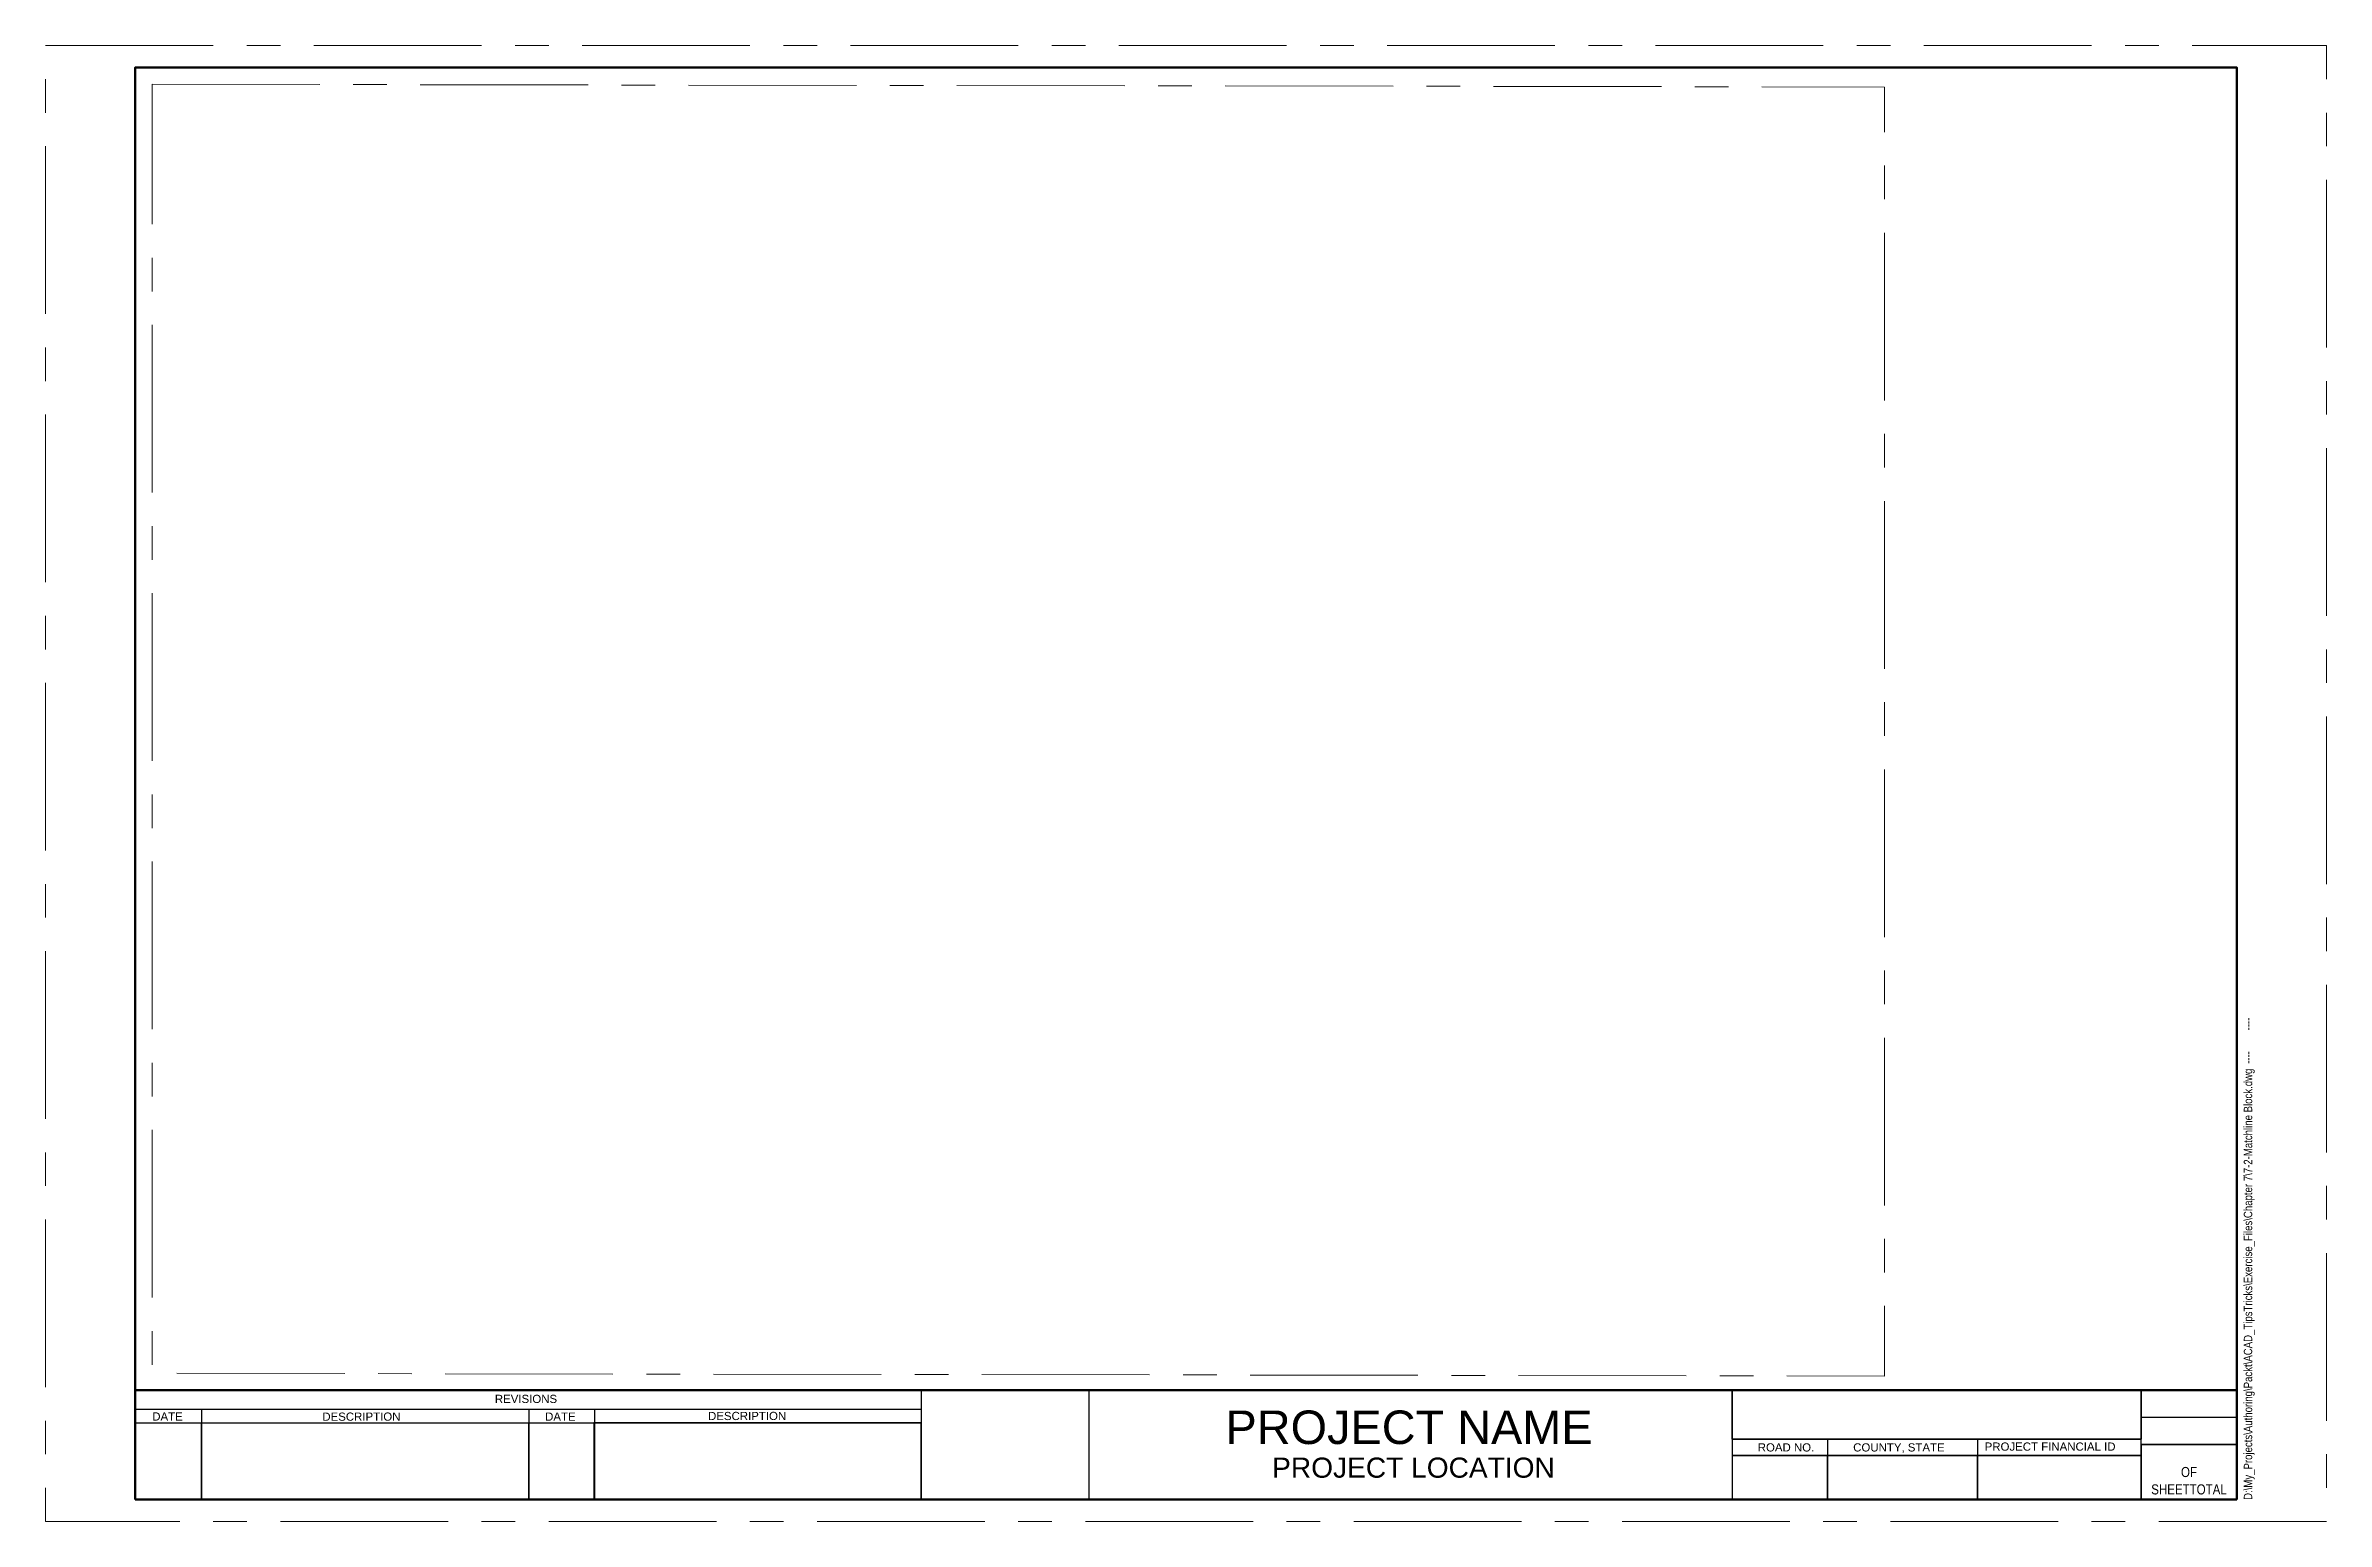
# Model space of a CAD drawing. Header units: feet. Extents: x 0 to 34, y 0 to 22.
import ezdxf
from ezdxf.enums import TextEntityAlignment as Align

# ---------------------------------------------------------------- set-up
doc = ezdxf.new("R2010")
doc.units = ezdxf.units.FT
doc.header["$MEASUREMENT"] = 0
doc.linetypes.add('CENTERX2', pattern=[4, 2.5, -0.5, 0.5, -0.5])
doc.layers.add('_Plot_Shape', color=87, linetype='CENTERX2', lineweight=13, plot=False)
doc.layers.add('Clipping Boundary', color=221, linetype='CENTERX2', lineweight=13, plot=False)
for name, color, linetype, lineweight in [('_Plot_Stamp', 252, 'Continuous', 0), ('Border Titles', 7, 'Continuous', 0), ('SheetBorder', 7, 'Continuous', 53), ('SheetLines', 7, 'Continuous', 30)]:
    doc.layers.add(name, color=color, linetype=linetype, lineweight=lineweight)
doc.layers.add('Title Block', color=7, linetype='Continuous')
doc.styles.add('Arial', font='arial.ttf')
doc.styles.add('Arial Narrow', font='ARIALN.TTF')

msp = doc.modelspace()

# ---------------------------------------------------------------- linework, layer by layer
at = {"layer": '_Plot_Shape'}
msp.add_3dface([(0, 22), (34, 22), (34, 0), (0, 0)], dxfattribs=at)
at = {"layer": 'Clipping Boundary', "flags": 128}
msp.add_lwpolyline([(1.586, 21.424), (27.414, 21.383), (27.414, 2.167), (1.586, 2.208), (1.586, 21.05)], close=True, dxfattribs=at)
at = {"layer": 'SheetBorder'}
for p, q in [((1.336, 21.674), (1.336, 0.326)), ((1.336, 21.674), (32.664, 21.674)), ((32.664, 21.674), (32.664, 0.326)), ((1.336, 0.326), (32.664, 0.326))]:
    msp.add_line(p, q, dxfattribs=at)
at = {"layer": 'SheetBorder', "flags": 128}
msp.add_lwpolyline([(1.336, 1.958), (1.336, 21.674), (32.664, 21.674), (32.664, 1.958), (31.24, 1.958), (25.14, 1.958), (17.009, 1.958), (13.061, 1.958), (1.348, 1.958), (32.664, 1.958)], close=True, dxfattribs=at)
at = {"layer": 'SheetLines'}
for p, q in [((31.24, 0.326), (31.24, 1.958)), ((1.348, 1.674), (13.054, 1.674)), ((1.348, 1.47), (13.054, 1.47)), ((2.324, 1.674), (2.324, 0.326)), ((7.204, 1.674), (7.204, 0.326)), ((8.18, 1.674), (8.18, 0.326)), ((31.24, 1.552), (32.664, 1.552)), ((25.14, 1.226), (31.24, 1.226)), ((25.14, 1.226), (25.14, 0.326)), ((26.563, 1.226), (26.563, 0.326)), ((28.8, 1.226), (28.8, 0.326)), ((31.24, 1.145), (32.664, 1.145)), ((25.14, 0.982), (31.24, 0.982))]:
    msp.add_line(p, q, dxfattribs=at)
for points in [[(15.555, 1.958), (13.054, 1.958), (13.054, 0.326), (15.555, 0.326)], [(15.555, 1.954), (25.14, 1.954), (25.14, 0.326), (15.555, 0.326)], [(25.14, 1.958), (31.24, 1.958), (31.24, 1.226), (25.14, 1.226)], [(2.324, 0.326), (1.336, 0.326), (1.336, 1.47), (2.324, 1.47)], [(7.204, 0.326), (2.324, 0.326), (2.324, 1.47), (7.204, 1.47)], [(8.18, 0.326), (7.204, 0.326), (7.204, 1.47), (8.18, 1.47)], [(13.054, 1.47), (8.174, 1.47), (8.174, 0.326), (13.054, 0.326)], [(32.664, 1.145), (31.24, 1.145), (31.24, 0.326), (32.664, 0.326)], [(26.563, 0.982), (25.14, 0.982), (25.14, 0.326), (26.563, 0.326)], [(26.563, 0.326), (28.8, 0.326), (28.8, 0.982), (26.563, 0.982)], [(31.24, 0.982), (28.8, 0.982), (28.8, 0.326), (31.24, 0.326)]]:
    msp.add_3dface(points, dxfattribs=at)

# ---------------------------------------------------------------- texts
at = {"style": 'Arial Narrow', "flags": 8}
msp.add_attdef('SHEETTOTAL', text='##', height=0.15, dxfattribs=at).set_placement((31.952, 0.357), align=Align.BOTTOM_CENTER)
at = {"layer": '_Plot_Stamp', "insert": (32.769, 0.32), "char_height": 0.125, "attachment_point": 1, "rotation": 90, "line_spacing_factor": 0.6, "style": 'Arial Narrow'}
msp.add_mtext('D:\\\\My_Projects\\\\Authoring\\\\Packt\\\\ACAD_TipsTricks\\\\Exercise_Files\\\\Chapter 7\\\\7-2-Matchline Block.dwg^I----^I----', dxfattribs=at)
at = {"layer": 'Border Titles', "color": 40, "style": 'Arial'}
for s, height, p in [('PROJECT NAME', 0.5, (20.325, 1.653)), ('PROJECT LOCATION', 0.3, (20.391, 0.951))]:
    msp.add_text(s, height=height, dxfattribs=at).set_placement(p, align=Align.TOP_CENTER)
at = {"layer": 'SheetLines', "style": 'Arial'}
for s, height, rotation, p in [('REVISIONS', 0.122, 0, (6.697, 1.887)), ('DATE', 0.122, 359.8693, (1.59, 1.625)), ('DESCRIPTION', 0.12201, 0.0498, (4.125, 1.622)), ('DATE', 0.122, 359.8693, (7.446, 1.623)), ('DESCRIPTION', 0.12201, 0.0498, (9.875, 1.632)), ('ROAD NO.', 0.122, 0, (25.523, 1.164)), ('COUNTY, STATE', 0.12201, 0, (26.946, 1.164)), ('PROJECT FINANCIAL ID', 0.12201, 0, (28.906, 1.176))]:
    msp.add_text(s, height=height, rotation=rotation, dxfattribs=at).set_placement(p, align=Align.TOP_LEFT)
at = {"layer": 'Title Block', "insert": (31.952, 0.735), "char_height": 0.15, "attachment_point": 5, "style": 'Arial Narrow'}
msp.add_mtext('OF', dxfattribs=at)

doc.saveas('drawing.dxf')
